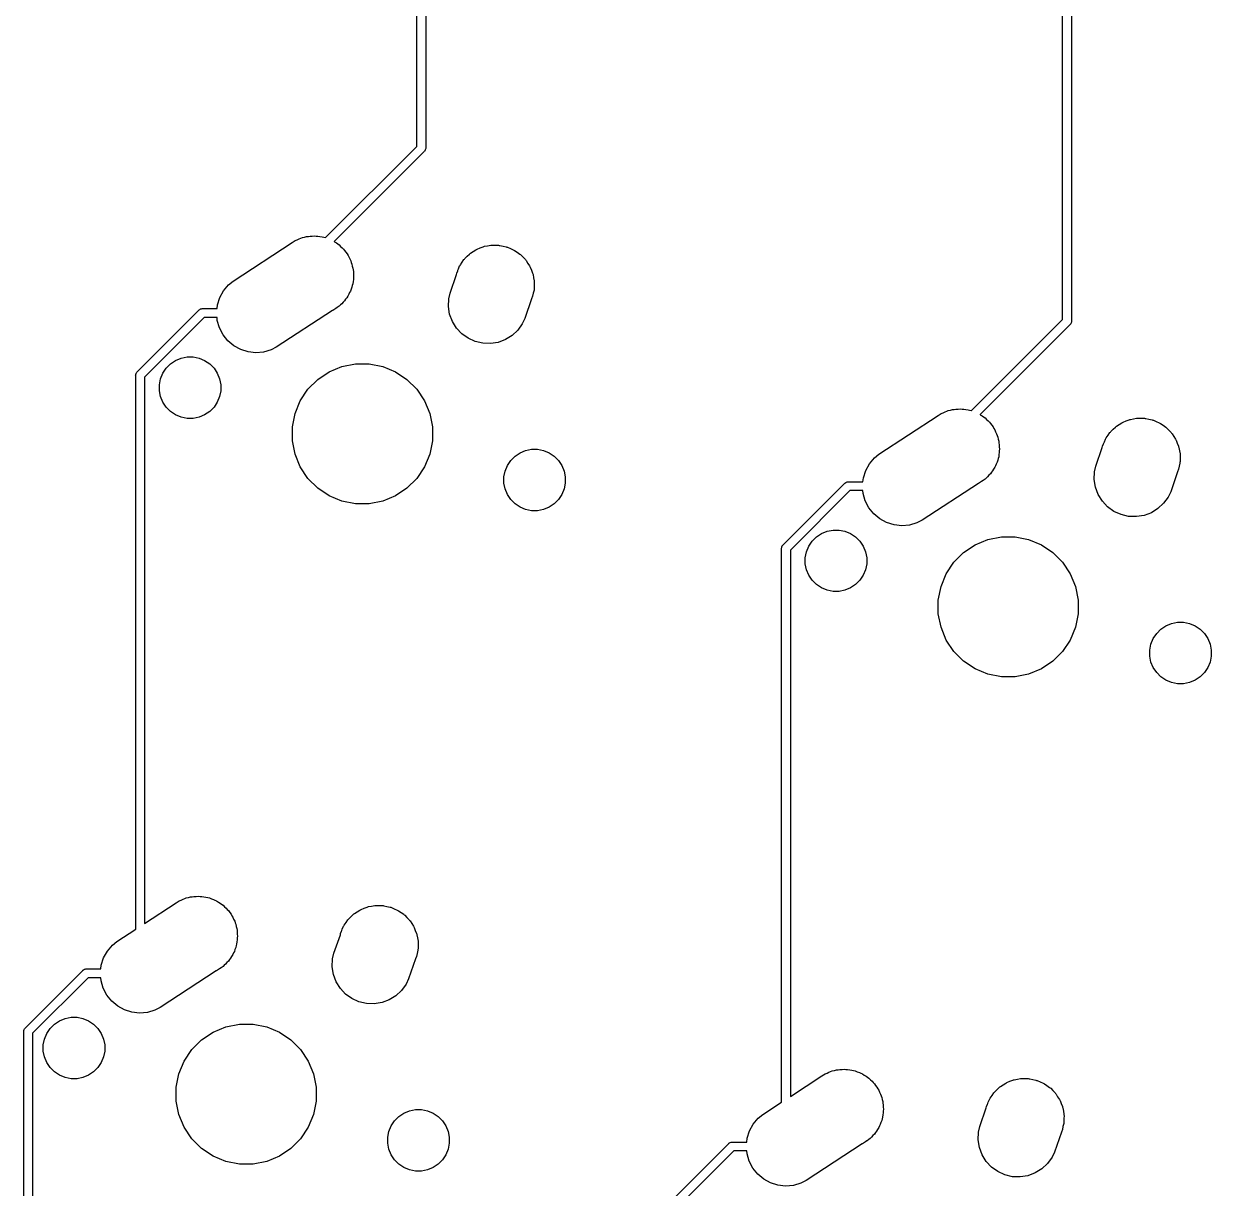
# Model space of a CAD drawing. Extents: x -26.1 to -7.5, y -7.6 to -2.2.
# Drawn here: x -16.713 to -15.381, y -4.803 to -3.497 of the extents above; entities that cross this region are included whole.
import ezdxf

# ---------------------------------------------------------------- set-up
doc = ezdxf.new("R2010")
doc.units = 0
doc.header["$MEASUREMENT"] = 0
doc.layers.add('BLACK', color=7, linetype='CONTINUOUS')

msp = doc.modelspace()

# ---------------------------------------------------------------- linework, layer by layer
at = {"layer": 'BLACK', "linetype": 'CONTINUOUS'}
for p, q in [((-16.2725, -3.63476), (-16.2725, -2.92086)), ((-16.2625, -2.92087), (-16.2625, -3.63658)), ((-15.5481, -3.82887), (-15.5481, -3.11497)), ((-15.5381, -3.11499), (-15.5381, -3.8307)), ((-16.3748, -3.73709), (-16.2725, -3.63476)), ((-16.2641, -3.64054), (-16.3651, -3.74153)), ((-16.264, -3.64038), (-16.2641, -3.64054)), ((-16.2633, -3.63962), (-16.264, -3.64038)), ((-16.2629, -3.63875), (-16.2633, -3.63962)), ((-16.2626, -3.63781), (-16.2629, -3.63875)), ((-16.2625, -3.63707), (-16.2626, -3.63781)), ((-16.2625, -3.63658), (-16.2625, -3.63683)), ((-16.2625, -3.63683), (-16.2625, -3.63707)), ((-16.4122, -3.74269), (-16.4088, -3.74041)), ((-16.4088, -3.74041), (-16.4065, -3.73947)), ((-16.4065, -3.73947), (-16.4044, -3.73835)), ((-16.4044, -3.73835), (-16.4025, -3.73781)), ((-16.4025, -3.73781), (-16.4007, -3.73707)), ((-16.4007, -3.73707), (-16.3983, -3.73659)), ((-16.3983, -3.73659), (-16.396, -3.73591)), ((-16.396, -3.73591), (-16.3941, -3.73574)), ((-16.3941, -3.73574), (-16.3922, -3.73536)), ((-16.3922, -3.73536), (-16.3897, -3.73536)), ((-16.3897, -3.73536), (-16.3873, -3.73515)), ((-16.3873, -3.73515), (-16.3854, -3.73536)), ((-16.3854, -3.73536), (-16.3835, -3.73536)), ((-16.3835, -3.73536), (-16.3811, -3.73584)), ((-16.3811, -3.73584), (-16.3786, -3.73611)), ((-16.3786, -3.73611), (-16.3768, -3.73669)), ((-16.3768, -3.73669), (-16.3749, -3.73707)), ((-16.3749, -3.73707), (-16.3748, -3.73709)), ((-16.3651, -3.74153), (-16.3648, -3.74176)), ((-16.3648, -3.74176), (-16.3627, -3.74293)), ((-16.4785, -3.78591), (-16.4122, -3.74269)), ((-16.3627, -3.74293), (-16.3612, -3.74418)), ((-16.3612, -3.74418), (-16.3596, -3.74525)), ((-16.3596, -3.74525), (-16.3579, -3.74698)), ((-16.3579, -3.74698), (-16.356, -3.74854)), ((-16.356, -3.74854), (-16.3548, -3.75005)), ((-16.3548, -3.75005), (-16.3534, -3.75142)), ((-16.3534, -3.75142), (-16.3521, -3.75345)), ((-16.3521, -3.75345), (-16.3505, -3.75535)), ((-16.3505, -3.75535), (-16.3496, -3.75707)), ((-16.2159, -3.75806), (-16.2134, -3.75554)), ((-16.2134, -3.75554), (-16.2127, -3.75509)), ((-16.2127, -3.75509), (-16.2121, -3.75454)), ((-16.2121, -3.75454), (-16.2091, -3.75267)), ((-16.2091, -3.75267), (-16.2061, -3.75069)), ((-16.2061, -3.75069), (-16.2054, -3.75038)), ((-16.2054, -3.75038), (-16.2047, -3.74996)), ((-16.2047, -3.74996), (-16.2014, -3.74872)), ((-16.2014, -3.74872), (-16.1981, -3.74735)), ((-16.1981, -3.74735), (-16.1973, -3.74719)), ((-16.1973, -3.74719), (-16.1965, -3.74691)), ((-16.1965, -3.74691), (-16.193, -3.74634)), ((-16.193, -3.74634), (-16.1895, -3.74565)), ((-16.1895, -3.74565), (-16.1887, -3.74565)), ((-16.1887, -3.74565), (-16.1879, -3.74552)), ((-16.1879, -3.74552), (-16.1843, -3.74565)), ((-16.1843, -3.74565), (-16.1808, -3.74565)), ((-16.1808, -3.74565), (-16.18, -3.74581)), ((-16.18, -3.74581), (-16.1792, -3.74584)), ((-16.1792, -3.74584), (-16.1757, -3.74666)), ((-16.1757, -3.74666), (-16.1722, -3.74735)), ((-16.1722, -3.74735), (-16.1715, -3.74766)), ((-16.1715, -3.74766), (-16.1707, -3.74785)), ((-16.1707, -3.74785), (-16.1675, -3.74933)), ((-16.1675, -3.74933), (-16.1642, -3.75069)), ((-16.1642, -3.75069), (-16.1635, -3.75114)), ((-16.1635, -3.75114), (-16.1628, -3.75147)), ((-16.1628, -3.75147), (-16.1599, -3.75356)), ((-16.1599, -3.75356), (-16.1569, -3.75554)), ((-16.1569, -3.75554), (-16.1563, -3.75611)), ((-16.3496, -3.75707), (-16.3486, -3.75868)), ((-16.3486, -3.75868), (-16.3476, -3.76093)), ((-16.3476, -3.76093), (-16.3465, -3.76309)), ((-16.3465, -3.76309), (-16.346, -3.76495)), ((-16.346, -3.76495), (-16.3452, -3.76674)), ((-16.3452, -3.76674), (-16.3448, -3.76913)), ((-16.3448, -3.76913), (-16.3441, -3.77147)), ((-16.2258, -3.77225), (-16.2244, -3.76896)), ((-16.2244, -3.76896), (-16.2239, -3.76829)), ((-16.2239, -3.76829), (-16.2236, -3.76756)), ((-16.2236, -3.76756), (-16.2215, -3.76467)), ((-16.2215, -3.76467), (-16.2196, -3.76171)), ((-16.2196, -3.76171), (-16.219, -3.76114)), ((-16.219, -3.76114), (-16.2185, -3.76048)), ((-16.2185, -3.76048), (-16.2159, -3.75806)), ((-16.1563, -3.75611), (-16.1557, -3.75658)), ((-16.1557, -3.75658), (-16.1533, -3.75919)), ((-16.1533, -3.75919), (-16.1507, -3.76171)), ((-16.1507, -3.76171), (-16.1503, -3.76238)), ((-16.1503, -3.76238), (-16.1497, -3.76297)), ((-16.1497, -3.76297), (-16.1479, -3.766)), ((-16.1479, -3.766), (-16.1459, -3.76896)), ((-16.1459, -3.76896), (-16.1456, -3.76971)), ((-16.3441, -3.77147), (-16.3439, -3.7734)), ((-16.3439, -3.7734), (-16.3435, -3.77529)), ((-16.3435, -3.77529), (-16.3435, -3.77773)), ((-16.3435, -3.77773), (-16.3433, -3.78016)), ((-16.3433, -3.78016), (-16.3435, -3.78208)), ((-16.3435, -3.78208), (-16.3435, -3.78402)), ((-16.2352, -3.79927), (-16.228, -3.77838)), ((-16.228, -3.77838), (-16.2277, -3.77702)), ((-16.2277, -3.77702), (-16.2266, -3.77426)), ((-16.2266, -3.77426), (-16.2263, -3.7735)), ((-16.2263, -3.7735), (-16.2258, -3.77225)), ((-16.1456, -3.76971), (-16.1452, -3.77039)), ((-16.1452, -3.77039), (-16.1439, -3.77373)), ((-16.1439, -3.77373), (-16.1426, -3.77702)), ((-16.1426, -3.77702), (-16.1424, -3.77781)), ((-16.1424, -3.77781), (-16.1421, -3.77857)), ((-16.1421, -3.77857), (-16.1416, -3.78208)), ((-16.1416, -3.78208), (-16.1409, -3.78558)), ((-16.4892, -3.79668), (-16.4836, -3.79)), ((-16.4836, -3.79), (-16.4785, -3.78591)), ((-16.3462, -3.79483), (-16.3469, -3.79715)), ((-16.3452, -3.79257), (-16.3462, -3.79483)), ((-16.3448, -3.79068), (-16.3452, -3.79257)), ((-16.3443, -3.78883), (-16.3448, -3.79068)), ((-16.344, -3.78641), (-16.3443, -3.78883)), ((-16.3435, -3.78402), (-16.344, -3.78641)), ((-16.141, -3.7959), (-16.1419, -3.79937)), ((-16.1409, -3.7943), (-16.141, -3.79509)), ((-16.141, -3.79509), (-16.141, -3.7959)), ((-16.1409, -3.78558), (-16.1409, -3.78639)), ((-16.1409, -3.78639), (-16.1407, -3.78718)), ((-16.1407, -3.78718), (-16.1409, -3.79074)), ((-16.1409, -3.79074), (-16.1409, -3.7943)), ((-16.4961, -3.81265), (-16.4934, -3.80433)), ((-16.4934, -3.80433), (-16.4892, -3.79668)), ((-16.3534, -3.80789), (-16.3551, -3.80961)), ((-16.3523, -3.80628), (-16.3534, -3.80789)), ((-16.3511, -3.8048), (-16.3523, -3.80628)), ((-16.3499, -3.80266), (-16.3511, -3.8048)), ((-16.3486, -3.80064), (-16.3499, -3.80266)), ((-16.3478, -3.79885), (-16.3486, -3.80064)), ((-16.3469, -3.79715), (-16.3478, -3.79885)), ((-16.237, -3.81435), (-16.2367, -3.80563)), ((-16.2367, -3.80563), (-16.2352, -3.79927)), ((-16.1437, -3.80562), (-16.1514, -3.82803)), ((-16.1426, -3.80286), (-16.1437, -3.80562)), ((-16.1419, -3.79937), (-16.1426, -3.80286)), ((-16.5861, -3.88779), (-16.5168, -3.81847)), ((-16.5168, -3.81847), (-16.5166, -3.81828)), ((-16.5166, -3.81828), (-16.5159, -3.81765)), ((-16.5159, -3.81765), (-16.515, -3.81719)), ((-16.515, -3.81719), (-16.5141, -3.8169)), ((-16.5141, -3.8169), (-16.5131, -3.8168)), ((-16.5131, -3.8168), (-16.5128, -3.81683)), ((-16.5128, -3.81683), (-16.4965, -3.81683)), ((-16.4965, -3.81683), (-16.4961, -3.81265)), ((-16.3671, -3.819), (-16.4301, -3.86012)), ((-16.3668, -3.81891), (-16.3671, -3.819)), ((-16.3634, -3.81663), (-16.3668, -3.81891)), ((-16.3618, -3.81557), (-16.3634, -3.81663)), ((-16.3616, -3.81541), (-16.3618, -3.81557)), ((-16.3596, -3.81406), (-16.3616, -3.81541)), ((-16.3582, -3.81269), (-16.3596, -3.81406)), ((-16.3567, -3.81148), (-16.3582, -3.81269)), ((-16.3551, -3.80961), (-16.3567, -3.81148)), ((-16.2356, -3.82296), (-16.237, -3.81435)), ((-16.511, -3.82683), (-16.5777, -3.89357)), ((-16.4965, -3.82683), (-16.511, -3.82683)), ((-16.4963, -3.83002), (-16.4965, -3.82683)), ((-16.4938, -3.83839), (-16.4963, -3.83002)), ((-16.2326, -3.83114), (-16.2356, -3.82296)), ((-16.228, -3.83856), (-16.2326, -3.83114)), ((-16.1541, -3.83397), (-16.1592, -3.84105)), ((-16.1514, -3.82803), (-16.1541, -3.83397)), ((-15.6504, -3.9312), (-15.5481, -3.82887)), ((-15.5397, -3.83465), (-15.6407, -3.93565)), ((-15.5395, -3.8345), (-15.5397, -3.83465)), ((-15.5389, -3.83373), (-15.5395, -3.8345)), ((-15.5384, -3.83287), (-15.5389, -3.83373)), ((-15.5381, -3.83192), (-15.5384, -3.83287)), ((-15.5381, -3.8307), (-15.538, -3.83094)), ((-15.538, -3.83094), (-15.5381, -3.83119)), ((-15.5381, -3.83119), (-15.5381, -3.83192)), ((-16.4898, -3.84613), (-16.4938, -3.83839)), ((-16.4843, -3.85294), (-16.4898, -3.84613)), ((-16.222, -3.84495), (-16.228, -3.83856)), ((-16.215, -3.85006), (-16.222, -3.84495)), ((-16.1656, -3.84699), (-16.173, -3.85157)), ((-16.1592, -3.84105), (-16.1656, -3.84699)), ((-16.4777, -3.85855), (-16.4843, -3.85294)), ((-16.47, -3.86275), (-16.4777, -3.85855)), ((-16.4301, -3.86012), (-16.4359, -3.86314)), ((-16.207, -3.85368), (-16.215, -3.85006)), ((-16.1985, -3.85569), (-16.207, -3.85368)), ((-16.1898, -3.85601), (-16.1985, -3.85569)), ((-16.1812, -3.85462), (-16.1898, -3.85601)), ((-16.173, -3.85157), (-16.1812, -3.85462)), ((-16.5486, -3.87872), (-16.543, -3.87495)), ((-16.543, -3.87495), (-16.5367, -3.87236)), ((-16.5367, -3.87236), (-16.5301, -3.87103)), ((-16.5301, -3.87103), (-16.5233, -3.87103)), ((-16.5233, -3.87103), (-16.5166, -3.87236)), ((-16.5166, -3.87236), (-16.5104, -3.87495)), ((-16.5104, -3.87495), (-16.5047, -3.87872)), ((-16.4617, -3.86538), (-16.47, -3.86275)), ((-16.453, -3.86633), (-16.4617, -3.86538)), ((-16.4443, -3.86557), (-16.453, -3.86633)), ((-16.4359, -3.86314), (-16.4443, -3.86557)), ((-16.5872, -3.88916), (-16.5869, -3.88871)), ((-16.5869, -3.88871), (-16.5863, -3.88795)), ((-16.5863, -3.88795), (-16.5861, -3.88779)), ((-16.5572, -3.88916), (-16.5534, -3.88352)), ((-16.5534, -3.88352), (-16.5486, -3.87872)), ((-16.5047, -3.87872), (-16.4999, -3.88352)), ((-16.4999, -3.88352), (-16.4962, -3.88916)), ((-16.3835, -3.89627), (-16.3707, -3.88768)), ((-16.3707, -3.88768), (-16.3564, -3.88176)), ((-16.3564, -3.88176), (-16.3412, -3.87874)), ((-16.3412, -3.87874), (-16.3258, -3.87874)), ((-16.3258, -3.87874), (-16.3106, -3.88176)), ((-16.3106, -3.88176), (-16.2963, -3.88768)), ((-16.2963, -3.88768), (-16.2835, -3.89627)), ((-16.5878, -3.8915), (-16.5877, -3.89052)), ((-16.5877, -3.89175), (-16.5878, -3.8915)), ((-16.5877, -3.89052), (-16.5874, -3.88958)), ((-16.5877, -4.51289), (-16.5877, -3.89175)), ((-16.5874, -3.88958), (-16.5872, -3.88916)), ((-16.5777, -3.89357), (-16.5777, -4.50637)), ((-16.5611, -3.90209), (-16.5598, -3.89543)), ((-16.5611, -3.90887), (-16.5611, -3.90209)), ((-16.5598, -3.89543), (-16.5572, -3.88916)), ((-16.4962, -3.88916), (-16.4936, -3.89543)), ((-16.4936, -3.89543), (-16.4922, -3.90209)), ((-16.4922, -3.90209), (-16.4922, -3.90887)), ((-16.3945, -3.9072), (-16.3835, -3.89627)), ((-16.2835, -3.89627), (-16.2725, -3.9072)), ((-16.5598, -3.91553), (-16.5611, -3.90887)), ((-16.5572, -3.9218), (-16.5598, -3.91553)), ((-16.4936, -3.91553), (-16.4962, -3.9218)), ((-16.4922, -3.90887), (-16.4936, -3.91553)), ((-16.4031, -3.92006), (-16.3945, -3.9072)), ((-16.2725, -3.9072), (-16.2639, -3.92006)), ((-16.5534, -3.92744), (-16.5572, -3.9218)), ((-16.5486, -3.93224), (-16.5534, -3.92744)), ((-16.4999, -3.92744), (-16.5047, -3.93224)), ((-16.4962, -3.9218), (-16.4999, -3.92744)), ((-16.409, -3.93435), (-16.4031, -3.92006)), ((-16.2639, -3.92006), (-16.258, -3.93435)), ((-16.543, -3.93601), (-16.5486, -3.93224)), ((-16.5367, -3.93861), (-16.543, -3.93601)), ((-16.5301, -3.93993), (-16.5367, -3.93861)), ((-16.5233, -3.93993), (-16.5301, -3.93993)), ((-16.5166, -3.93861), (-16.5233, -3.93993)), ((-16.5104, -3.93601), (-16.5166, -3.93861)), ((-16.5047, -3.93224), (-16.5104, -3.93601)), ((-16.412, -3.94951), (-16.409, -3.93435)), ((-16.258, -3.93435), (-16.255, -3.94951)), ((-15.7541, -3.98003), (-15.6878, -3.9368)), ((-15.6878, -3.9368), (-15.6844, -3.93452)), ((-15.6844, -3.93452), (-15.6821, -3.93359)), ((-15.6821, -3.93359), (-15.6799, -3.93246)), ((-15.6799, -3.93246), (-15.6781, -3.93192)), ((-15.6781, -3.93192), (-15.6763, -3.93118)), ((-15.6763, -3.93118), (-15.6739, -3.9307)), ((-15.6739, -3.9307), (-15.6716, -3.93002)), ((-15.6716, -3.93002), (-15.6696, -3.92986)), ((-15.6696, -3.92986), (-15.6677, -3.92948)), ((-15.6677, -3.92948), (-15.6653, -3.92948)), ((-15.6653, -3.92948), (-15.6629, -3.92927)), ((-15.6629, -3.92927), (-15.6609, -3.92948)), ((-15.6609, -3.92948), (-15.659, -3.92948)), ((-15.659, -3.92948), (-15.6566, -3.92995)), ((-15.6566, -3.92995), (-15.6542, -3.93022)), ((-15.6542, -3.93022), (-15.6524, -3.9308)), ((-15.6524, -3.9308), (-15.6505, -3.93118)), ((-15.6505, -3.93118), (-15.6504, -3.9312)), ((-15.6407, -3.93565), (-15.6404, -3.93587)), ((-15.6404, -3.93587), (-15.6382, -3.93705)), ((-15.6382, -3.93705), (-15.6367, -3.93829)), ((-15.6367, -3.93829), (-15.6351, -3.93937)), ((-15.6351, -3.93937), (-15.6334, -3.94109)), ((-15.6334, -3.94109), (-15.6315, -3.94266)), ((-15.4769, -3.94283), (-15.4736, -3.94147)), ((-15.4736, -3.94147), (-15.4728, -3.94131)), ((-15.4728, -3.94131), (-15.4721, -3.94103)), ((-15.4721, -3.94103), (-15.4686, -3.94046)), ((-15.4686, -3.94046), (-15.4651, -3.93976)), ((-15.4651, -3.93976), (-15.4643, -3.93976)), ((-15.4643, -3.93976), (-15.4635, -3.93964)), ((-15.4635, -3.93964), (-15.4599, -3.93976)), ((-15.4599, -3.93976), (-15.4563, -3.93976)), ((-15.4563, -3.93976), (-15.4555, -3.93992)), ((-15.4555, -3.93992), (-15.4547, -3.93995)), ((-15.4547, -3.93995), (-15.4513, -3.94077)), ((-15.4513, -3.94077), (-15.4478, -3.94147)), ((-15.4478, -3.94147), (-15.447, -3.94177)), ((-15.447, -3.94177), (-15.4463, -3.94196)), ((-15.4463, -3.94196), (-15.443, -3.94344)), ((-16.412, -3.96498), (-16.412, -3.94951)), ((-16.255, -3.94951), (-16.255, -3.96498)), ((-15.6315, -3.94266), (-15.6303, -3.94417)), ((-15.6303, -3.94417), (-15.629, -3.94554)), ((-15.629, -3.94554), (-15.6276, -3.94756)), ((-15.6276, -3.94756), (-15.6261, -3.94947)), ((-15.6261, -3.94947), (-15.6252, -3.95118)), ((-15.6252, -3.95118), (-15.6241, -3.95279)), ((-15.6241, -3.95279), (-15.6232, -3.95504)), ((-15.6232, -3.95504), (-15.6221, -3.95721)), ((-15.4951, -3.95582), (-15.4945, -3.95525)), ((-15.4945, -3.95525), (-15.4941, -3.9546)), ((-15.4941, -3.9546), (-15.4915, -3.95217)), ((-15.4915, -3.95217), (-15.4889, -3.94965)), ((-15.4889, -3.94965), (-15.4883, -3.9492)), ((-15.4883, -3.9492), (-15.4877, -3.94865)), ((-15.4877, -3.94865), (-15.4846, -3.94678)), ((-15.4846, -3.94678), (-15.4817, -3.9448)), ((-15.4817, -3.9448), (-15.4809, -3.9445)), ((-15.4809, -3.9445), (-15.4803, -3.94407)), ((-15.4803, -3.94407), (-15.4769, -3.94283)), ((-15.443, -3.94344), (-15.4397, -3.9448)), ((-15.4397, -3.9448), (-15.4391, -3.94525)), ((-15.4391, -3.94525), (-15.4383, -3.94559)), ((-15.4383, -3.94559), (-15.4354, -3.94767)), ((-15.4354, -3.94767), (-15.4325, -3.94965)), ((-15.4325, -3.94965), (-15.4319, -3.95022)), ((-15.4319, -3.95022), (-15.4312, -3.95069)), ((-15.4312, -3.95069), (-15.4288, -3.9533)), ((-15.4288, -3.9533), (-15.4263, -3.95582)), ((-16.409, -3.98014), (-16.412, -3.96498)), ((-16.255, -3.96498), (-16.258, -3.98014)), ((-15.6221, -3.95721), (-15.6215, -3.95906)), ((-15.6215, -3.95906), (-15.6208, -3.96085)), ((-15.6208, -3.96085), (-15.6203, -3.96324)), ((-15.6203, -3.96324), (-15.6196, -3.96558)), ((-15.6196, -3.96558), (-15.6195, -3.96751)), ((-15.6195, -3.96751), (-15.6191, -3.96941)), ((-15.5033, -3.97114), (-15.5021, -3.96838)), ((-15.5021, -3.96838), (-15.5019, -3.96762)), ((-15.5019, -3.96762), (-15.5013, -3.96637)), ((-15.5013, -3.96637), (-15.5, -3.96308)), ((-15.5, -3.96308), (-15.4995, -3.9624)), ((-15.4995, -3.9624), (-15.4992, -3.96167)), ((-15.4992, -3.96167), (-15.4971, -3.95878)), ((-15.4971, -3.95878), (-15.4951, -3.95582)), ((-15.4263, -3.95582), (-15.4259, -3.95649)), ((-15.4259, -3.95649), (-15.4253, -3.95708)), ((-15.4253, -3.95708), (-15.4234, -3.96011)), ((-15.4234, -3.96011), (-15.4215, -3.96308)), ((-15.4215, -3.96308), (-15.4211, -3.96382)), ((-15.4211, -3.96382), (-15.4207, -3.96451)), ((-15.4207, -3.96451), (-15.4195, -3.96784)), ((-15.4195, -3.96784), (-15.4181, -3.97114)), ((-16.4031, -3.99443), (-16.409, -3.98014)), ((-16.258, -3.98014), (-16.2639, -3.99443)), ((-16.1671, -3.98705), (-16.1623, -3.98225)), ((-16.1623, -3.98225), (-16.1566, -3.97848)), ((-16.1566, -3.97848), (-16.1504, -3.97588)), ((-16.1504, -3.97588), (-16.1437, -3.97456)), ((-16.1437, -3.97456), (-16.1369, -3.97456)), ((-16.1369, -3.97456), (-16.1303, -3.97588)), ((-16.1303, -3.97588), (-16.124, -3.97848)), ((-16.124, -3.97848), (-16.1184, -3.98225)), ((-16.1184, -3.98225), (-16.1136, -3.98705)), ((-15.7592, -3.98412), (-15.7541, -3.98003)), ((-15.6196, -3.98052), (-15.6198, -3.98295)), ((-15.6191, -3.97813), (-15.6196, -3.98052)), ((-15.6191, -3.96941), (-15.6191, -3.97185)), ((-15.6191, -3.97185), (-15.6189, -3.97428)), ((-15.6189, -3.97428), (-15.6191, -3.9762)), ((-15.6191, -3.9762), (-15.6191, -3.97813)), ((-15.5107, -3.99338), (-15.5036, -3.97249)), ((-15.5036, -3.97249), (-15.5033, -3.97114)), ((-15.4181, -3.97114), (-15.418, -3.97193)), ((-15.418, -3.97193), (-15.4177, -3.97268)), ((-15.4177, -3.97268), (-15.4171, -3.9762)), ((-15.4171, -3.9762), (-15.4164, -3.97969)), ((-15.4164, -3.97969), (-15.4164, -3.9805)), ((-15.4164, -3.9805), (-15.4163, -3.9813)), ((-15.4163, -3.9813), (-15.4164, -3.98485)), ((-16.3945, -4.00728), (-16.4031, -3.99443)), ((-16.2639, -3.99443), (-16.2725, -4.00728)), ((-16.1734, -3.99896), (-16.1708, -3.99269)), ((-16.1708, -3.99269), (-16.1671, -3.98705)), ((-16.1136, -3.98705), (-16.1098, -3.99269)), ((-16.1098, -3.99269), (-16.1072, -3.99896)), ((-15.769, -3.99845), (-15.7648, -3.9908)), ((-15.7648, -3.9908), (-15.7592, -3.98412)), ((-15.6241, -3.99475), (-15.6255, -3.99678)), ((-15.6234, -3.99296), (-15.6241, -3.99475)), ((-15.6225, -3.99127), (-15.6234, -3.99296)), ((-15.6217, -3.98894), (-15.6225, -3.99127)), ((-15.6208, -3.98669), (-15.6217, -3.98894)), ((-15.6204, -3.98479), (-15.6208, -3.98669)), ((-15.6198, -3.98295), (-15.6204, -3.98479)), ((-15.5122, -3.99974), (-15.5107, -3.99338)), ((-15.4174, -3.99348), (-15.4181, -3.99697)), ((-15.4166, -3.99001), (-15.4174, -3.99348)), ((-15.4164, -3.98842), (-15.4166, -3.98921)), ((-15.4166, -3.98921), (-15.4166, -3.99001)), ((-15.4164, -3.98485), (-15.4164, -3.98842)), ((-16.3835, -4.01822), (-16.3945, -4.00728)), ((-16.2725, -4.00728), (-16.2835, -4.01822)), ((-16.1748, -4.00562), (-16.1734, -3.99896)), ((-16.1748, -4.0124), (-16.1748, -4.00562)), ((-16.1072, -3.99896), (-16.1059, -4.00562)), ((-16.1059, -4.00562), (-16.1059, -4.0124)), ((-15.7721, -4.01094), (-15.7716, -4.00677)), ((-15.7716, -4.00677), (-15.769, -3.99845)), ((-15.6351, -4.00817), (-15.6372, -4.00953)), ((-15.6338, -4.00681), (-15.6351, -4.00817)), ((-15.6323, -4.0056), (-15.6338, -4.00681)), ((-15.6307, -4.00373), (-15.6323, -4.0056)), ((-15.629, -4.002), (-15.6307, -4.00373)), ((-15.6279, -4.0004), (-15.629, -4.002)), ((-15.6266, -3.99891), (-15.6279, -4.0004)), ((-15.6255, -3.99678), (-15.6266, -3.99891)), ((-15.5126, -4.00846), (-15.5122, -3.99974)), ((-15.5112, -4.01708), (-15.5126, -4.00846)), ((-15.4193, -3.99973), (-15.4269, -4.02214)), ((-15.4181, -3.99697), (-15.4193, -3.99973)), ((-16.3707, -4.02681), (-16.3835, -4.01822)), ((-16.2835, -4.01822), (-16.2963, -4.02681)), ((-16.1734, -4.01906), (-16.1748, -4.0124)), ((-16.1708, -4.02533), (-16.1734, -4.01906)), ((-16.1072, -4.01906), (-16.1098, -4.02533)), ((-16.1059, -4.0124), (-16.1072, -4.01906)), ((-15.8617, -4.08191), (-15.7923, -4.01258)), ((-15.7866, -4.02094), (-15.8533, -4.08769)), ((-15.7923, -4.01258), (-15.7922, -4.01239)), ((-15.7922, -4.01239), (-15.7914, -4.01177)), ((-15.7914, -4.01177), (-15.7906, -4.0113)), ((-15.7906, -4.0113), (-15.7896, -4.01102)), ((-15.7896, -4.01102), (-15.7886, -4.01092)), ((-15.7886, -4.01092), (-15.7884, -4.01094)), ((-15.7884, -4.01094), (-15.7721, -4.01094)), ((-15.7721, -4.02094), (-15.7866, -4.02094)), ((-15.7718, -4.02413), (-15.7721, -4.02094)), ((-15.6426, -4.01312), (-15.7057, -4.05423)), ((-15.6424, -4.01302), (-15.6426, -4.01312)), ((-15.639, -4.01074), (-15.6424, -4.01302)), ((-15.6374, -4.00969), (-15.639, -4.01074)), ((-15.6372, -4.00953), (-15.6374, -4.00969)), ((-15.5081, -4.02525), (-15.5112, -4.01708)), ((-15.4269, -4.02214), (-15.4297, -4.02809)), ((-16.3564, -4.03273), (-16.3707, -4.02681)), ((-16.3412, -4.03574), (-16.3564, -4.03273)), ((-16.3106, -4.03273), (-16.3258, -4.03574)), ((-16.2963, -4.02681), (-16.3106, -4.03273)), ((-16.1671, -4.03097), (-16.1708, -4.02533)), ((-16.1623, -4.03577), (-16.1671, -4.03097)), ((-16.1136, -4.03097), (-16.1184, -4.03577)), ((-16.1098, -4.02533), (-16.1136, -4.03097)), ((-15.7694, -4.03251), (-15.7718, -4.02413)), ((-15.7653, -4.04025), (-15.7694, -4.03251)), ((-15.5035, -4.03268), (-15.5081, -4.02525)), ((-15.4976, -4.03906), (-15.5035, -4.03268)), ((-15.4348, -4.03516), (-15.4412, -4.0411)), ((-15.4297, -4.02809), (-15.4348, -4.03516)), ((-16.3258, -4.03574), (-16.3412, -4.03574)), ((-16.1566, -4.03954), (-16.1623, -4.03577)), ((-16.1504, -4.04213), (-16.1566, -4.03954)), ((-16.1437, -4.04346), (-16.1504, -4.04213)), ((-16.1369, -4.04346), (-16.1437, -4.04346)), ((-16.1303, -4.04213), (-16.1369, -4.04346)), ((-16.124, -4.03954), (-16.1303, -4.04213)), ((-16.1184, -4.03577), (-16.124, -4.03954)), ((-15.7599, -4.04705), (-15.7653, -4.04025)), ((-15.7532, -4.05266), (-15.7599, -4.04705)), ((-15.4905, -4.04417), (-15.4976, -4.03906)), ((-15.4826, -4.0478), (-15.4905, -4.04417)), ((-15.4741, -4.04981), (-15.4826, -4.0478)), ((-15.4568, -4.04873), (-15.4654, -4.05012)), ((-15.4486, -4.04569), (-15.4568, -4.04873)), ((-15.4412, -4.0411), (-15.4486, -4.04569)), ((-15.7456, -4.05686), (-15.7532, -4.05266)), ((-15.7372, -4.05949), (-15.7456, -4.05686)), ((-15.7286, -4.06045), (-15.7372, -4.05949)), ((-15.7199, -4.05969), (-15.7286, -4.06045)), ((-15.7115, -4.05725), (-15.7199, -4.05969)), ((-15.7057, -4.05423), (-15.7115, -4.05725)), ((-15.4654, -4.05012), (-15.4741, -4.04981)), ((-15.829, -4.07763), (-15.8242, -4.07284)), ((-15.8242, -4.07284), (-15.8186, -4.06907)), ((-15.8186, -4.06907), (-15.8123, -4.06647)), ((-15.8123, -4.06647), (-15.8056, -4.06515)), ((-15.8056, -4.06515), (-15.7989, -4.06515)), ((-15.7989, -4.06515), (-15.7922, -4.06647)), ((-15.7922, -4.06647), (-15.7859, -4.06907)), ((-15.7859, -4.06907), (-15.7803, -4.07284)), ((-15.7803, -4.07284), (-15.7755, -4.07763)), ((-15.632, -4.07588), (-15.6168, -4.07286)), ((-15.6168, -4.07286), (-15.6013, -4.07286)), ((-15.6013, -4.07286), (-15.5862, -4.07588)), ((-15.8633, -4.08561), (-15.8632, -4.08463)), ((-15.8633, -4.08586), (-15.8633, -4.08561)), ((-15.8633, -4.707), (-15.8633, -4.08586)), ((-15.8632, -4.08463), (-15.8629, -4.08369)), ((-15.8629, -4.08369), (-15.8627, -4.08328)), ((-15.8627, -4.08328), (-15.8625, -4.08282)), ((-15.8625, -4.08282), (-15.8619, -4.08206)), ((-15.8619, -4.08206), (-15.8617, -4.08191)), ((-15.8533, -4.08769), (-15.8533, -4.70048)), ((-15.8354, -4.08955), (-15.8328, -4.08328)), ((-15.8328, -4.08328), (-15.829, -4.07763)), ((-15.7755, -4.07763), (-15.7717, -4.08328)), ((-15.7717, -4.08328), (-15.7691, -4.08955)), ((-15.6591, -4.09038), (-15.6462, -4.08179)), ((-15.6462, -4.08179), (-15.632, -4.07588)), ((-15.5862, -4.07588), (-15.5719, -4.08179)), ((-15.5719, -4.08179), (-15.559, -4.09038)), ((-15.8367, -4.0962), (-15.8354, -4.08955)), ((-15.8367, -4.10299), (-15.8367, -4.0962)), ((-15.7691, -4.08955), (-15.7678, -4.0962)), ((-15.7678, -4.0962), (-15.7678, -4.10299)), ((-15.6786, -4.11417), (-15.67, -4.10132)), ((-15.67, -4.10132), (-15.6591, -4.09038)), ((-15.559, -4.09038), (-15.5481, -4.10132)), ((-15.5481, -4.10132), (-15.5395, -4.11417)), ((-15.8354, -4.10964), (-15.8367, -4.10299)), ((-15.8328, -4.11591), (-15.8354, -4.10964)), ((-15.7691, -4.10964), (-15.7717, -4.11591)), ((-15.7678, -4.10299), (-15.7691, -4.10964)), ((-15.6845, -4.12846), (-15.6786, -4.11417)), ((-15.5395, -4.11417), (-15.5336, -4.12846)), ((-15.829, -4.12155), (-15.8328, -4.11591)), ((-15.8242, -4.12635), (-15.829, -4.12155)), ((-15.8186, -4.13012), (-15.8242, -4.12635)), ((-15.7803, -4.12635), (-15.7859, -4.13012)), ((-15.7755, -4.12155), (-15.7803, -4.12635)), ((-15.7717, -4.11591), (-15.7755, -4.12155)), ((-15.6876, -4.14363), (-15.6845, -4.12846)), ((-15.5336, -4.12846), (-15.5306, -4.14363)), ((-15.8123, -4.13272), (-15.8186, -4.13012)), ((-15.8056, -4.13404), (-15.8123, -4.13272)), ((-15.7989, -4.13404), (-15.8056, -4.13404)), ((-15.7922, -4.13272), (-15.7989, -4.13404)), ((-15.7859, -4.13012), (-15.7922, -4.13272)), ((-15.6876, -4.15909), (-15.6876, -4.14363)), ((-15.5306, -4.14363), (-15.5306, -4.15909)), ((-15.6845, -4.17426), (-15.6876, -4.15909)), ((-15.5306, -4.15909), (-15.5336, -4.17426)), ((-15.4259, -4.17), (-15.4193, -4.16867)), ((-15.4193, -4.16867), (-15.4125, -4.16867)), ((-15.4125, -4.16867), (-15.4058, -4.17)), ((-15.6786, -4.18854), (-15.6845, -4.17426)), ((-15.5336, -4.17426), (-15.5395, -4.18854)), ((-15.4464, -4.1868), (-15.4426, -4.18116)), ((-15.4426, -4.18116), (-15.4378, -4.17636)), ((-15.4378, -4.17636), (-15.4322, -4.17259)), ((-15.4322, -4.17259), (-15.4259, -4.17)), ((-15.4058, -4.17), (-15.3996, -4.17259)), ((-15.3996, -4.17259), (-15.3939, -4.17636)), ((-15.3939, -4.17636), (-15.3891, -4.18116)), ((-15.3891, -4.18116), (-15.3853, -4.1868)), ((-15.67, -4.2014), (-15.6786, -4.18854)), ((-15.5395, -4.18854), (-15.5481, -4.2014)), ((-15.4503, -4.19973), (-15.449, -4.19307)), ((-15.449, -4.19307), (-15.4464, -4.1868)), ((-15.3853, -4.1868), (-15.3827, -4.19307)), ((-15.3827, -4.19307), (-15.3814, -4.19973)), ((-15.6591, -4.21233), (-15.67, -4.2014)), ((-15.5481, -4.2014), (-15.559, -4.21233)), ((-15.4503, -4.20652), (-15.4503, -4.19973)), ((-15.449, -4.21317), (-15.4503, -4.20652)), ((-15.3814, -4.20652), (-15.3827, -4.21317)), ((-15.3814, -4.19973), (-15.3814, -4.20652)), ((-15.6462, -4.22092), (-15.6591, -4.21233)), ((-15.632, -4.22684), (-15.6462, -4.22092)), ((-15.5719, -4.22092), (-15.5862, -4.22684)), ((-15.559, -4.21233), (-15.5719, -4.22092)), ((-15.4464, -4.21944), (-15.449, -4.21317)), ((-15.4426, -4.22508), (-15.4464, -4.21944)), ((-15.3853, -4.21944), (-15.3891, -4.22508)), ((-15.3827, -4.21317), (-15.3853, -4.21944)), ((-15.6168, -4.22986), (-15.632, -4.22684)), ((-15.6013, -4.22986), (-15.6168, -4.22986)), ((-15.5862, -4.22684), (-15.6013, -4.22986)), ((-15.4378, -4.22988), (-15.4426, -4.22508)), ((-15.4322, -4.23365), (-15.4378, -4.22988)), ((-15.4259, -4.23625), (-15.4322, -4.23365)), ((-15.3996, -4.23365), (-15.4058, -4.23625)), ((-15.3939, -4.22988), (-15.3996, -4.23365)), ((-15.3891, -4.22508), (-15.3939, -4.22988)), ((-15.4193, -4.23757), (-15.4259, -4.23625)), ((-15.4125, -4.23757), (-15.4193, -4.23757)), ((-15.4058, -4.23625), (-15.4125, -4.23757)), ((-16.5777, -4.50637), (-16.5425, -4.48336)), ((-16.5425, -4.48336), (-16.539, -4.48107)), ((-16.539, -4.48107), (-16.5368, -4.48014)), ((-16.5368, -4.48014), (-16.5346, -4.47902)), ((-16.5346, -4.47902), (-16.5328, -4.47848)), ((-16.5328, -4.47848), (-16.531, -4.47774)), ((-16.531, -4.47774), (-16.5286, -4.47726)), ((-16.5286, -4.47726), (-16.5262, -4.47658)), ((-16.5262, -4.47658), (-16.5243, -4.47641)), ((-16.5243, -4.47641), (-16.5224, -4.47603)), ((-16.5224, -4.47603), (-16.52, -4.47603)), ((-16.52, -4.47603), (-16.5175, -4.47582)), ((-16.5175, -4.47582), (-16.5156, -4.47603)), ((-16.5156, -4.47603), (-16.5137, -4.47603)), ((-16.5137, -4.47603), (-16.5113, -4.47651)), ((-16.5113, -4.47651), (-16.5089, -4.47678)), ((-16.5089, -4.47678), (-16.507, -4.47736)), ((-16.507, -4.47736), (-16.5051, -4.47774)), ((-16.5051, -4.47774), (-16.5029, -4.47867)), ((-16.5029, -4.47867), (-16.5006, -4.4794)), ((-16.5006, -4.4794), (-16.4989, -4.48033)), ((-16.4989, -4.48033), (-16.4971, -4.48107)), ((-16.4971, -4.48107), (-16.495, -4.48243)), ((-16.495, -4.48243), (-16.4929, -4.4836)), ((-16.4929, -4.4836), (-16.4914, -4.48485)), ((-16.4914, -4.48485), (-16.4898, -4.48592)), ((-16.4898, -4.48592), (-16.4881, -4.48765)), ((-16.4881, -4.48765), (-16.4862, -4.48921)), ((-16.3316, -4.48938), (-16.3283, -4.48802)), ((-16.3283, -4.48802), (-16.3275, -4.48786)), ((-16.3275, -4.48786), (-16.3268, -4.48758)), ((-16.3268, -4.48758), (-16.3232, -4.48701)), ((-16.3232, -4.48701), (-16.3197, -4.48632)), ((-16.3197, -4.48632), (-16.3189, -4.48632)), ((-16.3189, -4.48632), (-16.3181, -4.48619)), ((-16.3181, -4.48619), (-16.3146, -4.48632)), ((-16.3146, -4.48632), (-16.311, -4.48632)), ((-16.311, -4.48632), (-16.3102, -4.48648)), ((-16.3102, -4.48648), (-16.3094, -4.48651)), ((-16.3094, -4.48651), (-16.306, -4.48733)), ((-16.306, -4.48733), (-16.3025, -4.48802)), ((-16.3025, -4.48802), (-16.3017, -4.48833)), ((-16.3017, -4.48833), (-16.3009, -4.48852)), ((-16.4862, -4.48921), (-16.485, -4.49072)), ((-16.485, -4.49072), (-16.4836, -4.49209)), ((-16.4836, -4.49209), (-16.4823, -4.49412)), ((-16.4823, -4.49412), (-16.4808, -4.49602)), ((-16.4808, -4.49602), (-16.4799, -4.49774)), ((-16.4799, -4.49774), (-16.4788, -4.49935)), ((-16.4788, -4.49935), (-16.4779, -4.5016)), ((-16.4779, -4.5016), (-16.4767, -4.50376)), ((-16.3498, -4.50238), (-16.3492, -4.50181)), ((-16.3492, -4.50181), (-16.3487, -4.50115)), ((-16.3487, -4.50115), (-16.3461, -4.49873)), ((-16.3461, -4.49873), (-16.3436, -4.49621)), ((-16.3436, -4.49621), (-16.3429, -4.49576)), ((-16.3429, -4.49576), (-16.3424, -4.49521)), ((-16.3424, -4.49521), (-16.3393, -4.49334)), ((-16.3393, -4.49334), (-16.3364, -4.49136)), ((-16.3364, -4.49136), (-16.3356, -4.49105)), ((-16.3356, -4.49105), (-16.3349, -4.49063)), ((-16.3349, -4.49063), (-16.3316, -4.48938)), ((-16.3009, -4.48852), (-16.2977, -4.49)), ((-16.2977, -4.49), (-16.2944, -4.49136)), ((-16.2944, -4.49136), (-16.2937, -4.49181)), ((-16.2937, -4.49181), (-16.293, -4.49214)), ((-16.293, -4.49214), (-16.2901, -4.49423)), ((-16.2901, -4.49423), (-16.2871, -4.49621)), ((-16.2871, -4.49621), (-16.2866, -4.49678)), ((-16.2866, -4.49678), (-16.2859, -4.49725)), ((-16.2859, -4.49725), (-16.2835, -4.49986)), ((-16.2835, -4.49986), (-16.281, -4.50238)), ((-16.6088, -4.52658), (-16.5877, -4.51289)), ((-16.4767, -4.50376), (-16.4762, -4.50562)), ((-16.4762, -4.50562), (-16.4755, -4.50741)), ((-16.4755, -4.50741), (-16.475, -4.5098)), ((-16.475, -4.5098), (-16.4743, -4.51214)), ((-16.4743, -4.51214), (-16.4741, -4.51407)), ((-16.4741, -4.51407), (-16.4738, -4.51596)), ((-16.358, -4.51769), (-16.3568, -4.51493)), ((-16.3568, -4.51493), (-16.3566, -4.51417)), ((-16.3566, -4.51417), (-16.356, -4.51292)), ((-16.356, -4.51292), (-16.3546, -4.50963)), ((-16.3546, -4.50963), (-16.3542, -4.50896)), ((-16.3542, -4.50896), (-16.3539, -4.50823)), ((-16.3539, -4.50823), (-16.3518, -4.50534)), ((-16.3518, -4.50534), (-16.3498, -4.50238)), ((-16.281, -4.50238), (-16.2805, -4.50305)), ((-16.2805, -4.50305), (-16.28, -4.50364)), ((-16.28, -4.50364), (-16.2781, -4.50667)), ((-16.2781, -4.50667), (-16.2761, -4.50963)), ((-16.2761, -4.50963), (-16.2758, -4.51038)), ((-16.2758, -4.51038), (-16.2754, -4.51106)), ((-16.2754, -4.51106), (-16.2742, -4.5144)), ((-16.2742, -4.5144), (-16.2728, -4.51769)), ((-16.6139, -4.53067), (-16.6088, -4.52658)), ((-16.4742, -4.52708), (-16.4745, -4.5295)), ((-16.4738, -4.52469), (-16.4742, -4.52708)), ((-16.4738, -4.51596), (-16.4738, -4.5184)), ((-16.4738, -4.5184), (-16.4735, -4.52083)), ((-16.4735, -4.52083), (-16.4738, -4.52275)), ((-16.4738, -4.52275), (-16.4738, -4.52469)), ((-16.3654, -4.53994), (-16.3582, -4.51905)), ((-16.3582, -4.51905), (-16.358, -4.51769)), ((-16.2728, -4.51769), (-16.2726, -4.51848)), ((-16.2726, -4.51848), (-16.2724, -4.51924)), ((-16.2724, -4.51924), (-16.2718, -4.52275)), ((-16.2718, -4.52275), (-16.2711, -4.52625)), ((-16.2711, -4.52625), (-16.2711, -4.52705)), ((-16.2711, -4.52705), (-16.271, -4.52785)), ((-16.271, -4.52785), (-16.2711, -4.53141)), ((-16.6237, -4.545), (-16.6195, -4.53735)), ((-16.6195, -4.53735), (-16.6139, -4.53067)), ((-16.4788, -4.5413), (-16.4802, -4.54333)), ((-16.4781, -4.53952), (-16.4788, -4.5413)), ((-16.4771, -4.53782), (-16.4781, -4.53952)), ((-16.4764, -4.5355), (-16.4771, -4.53782)), ((-16.4755, -4.53324), (-16.4764, -4.5355)), ((-16.4751, -4.53135), (-16.4755, -4.53324)), ((-16.4745, -4.5295), (-16.4751, -4.53135)), ((-16.3669, -4.5463), (-16.3654, -4.53994)), ((-16.2721, -4.54004), (-16.2728, -4.54353)), ((-16.2713, -4.53657), (-16.2721, -4.54004)), ((-16.2712, -4.53576), (-16.2713, -4.53657)), ((-16.2711, -4.53497), (-16.2712, -4.53576)), ((-16.2711, -4.53141), (-16.2711, -4.53497)), ((-16.6268, -4.5575), (-16.6263, -4.55332)), ((-16.6263, -4.55332), (-16.6237, -4.545)), ((-16.4898, -4.55473), (-16.4918, -4.55608)), ((-16.4885, -4.55336), (-16.4898, -4.55473)), ((-16.4869, -4.55215), (-16.4885, -4.55336)), ((-16.4854, -4.55028), (-16.4869, -4.55215)), ((-16.4836, -4.54856), (-16.4854, -4.55028)), ((-16.4826, -4.54695), (-16.4836, -4.54856)), ((-16.4813, -4.54547), (-16.4826, -4.54695)), ((-16.4802, -4.54333), (-16.4813, -4.54547)), ((-16.3672, -4.55502), (-16.3669, -4.5463)), ((-16.3658, -4.56363), (-16.3672, -4.55502)), ((-16.2739, -4.54629), (-16.2816, -4.5687)), ((-16.2728, -4.54353), (-16.2739, -4.54629)), ((-16.7116, -4.62375), (-16.647, -4.55914)), ((-16.6412, -4.5675), (-16.7033, -4.62953)), ((-16.647, -4.55914), (-16.6469, -4.55895)), ((-16.6469, -4.55895), (-16.6461, -4.55832)), ((-16.6461, -4.55832), (-16.6452, -4.55786)), ((-16.6452, -4.55786), (-16.6443, -4.55757)), ((-16.6443, -4.55757), (-16.6436, -4.5575)), ((-16.6436, -4.5575), (-16.6433, -4.55747)), ((-16.6433, -4.55747), (-16.6431, -4.5575)), ((-16.6431, -4.5575), (-16.6268, -4.5575)), ((-16.6268, -4.5675), (-16.6412, -4.5675)), ((-16.6265, -4.57068), (-16.6268, -4.5675)), ((-16.4973, -4.55967), (-16.5604, -4.60079)), ((-16.4971, -4.55958), (-16.4973, -4.55967)), ((-16.4937, -4.5573), (-16.4971, -4.55958)), ((-16.492, -4.55624), (-16.4937, -4.5573)), ((-16.4918, -4.55608), (-16.492, -4.55624)), ((-16.3628, -4.57181), (-16.3658, -4.56363)), ((-16.6241, -4.57906), (-16.6265, -4.57068)), ((-16.62, -4.5868), (-16.6241, -4.57906)), ((-16.3582, -4.57923), (-16.3628, -4.57181)), ((-16.3523, -4.58562), (-16.3582, -4.57923)), ((-16.2895, -4.58172), (-16.2958, -4.58766)), ((-16.2843, -4.57464), (-16.2895, -4.58172)), ((-16.2816, -4.5687), (-16.2843, -4.57464)), ((-16.6146, -4.59361), (-16.62, -4.5868)), ((-16.6079, -4.59922), (-16.6146, -4.59361)), ((-16.3452, -4.59073), (-16.3523, -4.58562)), ((-16.3373, -4.59435), (-16.3452, -4.59073)), ((-16.3288, -4.59636), (-16.3373, -4.59435)), ((-16.3033, -4.59224), (-16.3114, -4.59529)), ((-16.2958, -4.58766), (-16.3033, -4.59224)), ((-16.6002, -4.60342), (-16.6079, -4.59922)), ((-16.5919, -4.60605), (-16.6002, -4.60342)), ((-16.5833, -4.607), (-16.5919, -4.60605)), ((-16.5746, -4.60624), (-16.5833, -4.607)), ((-16.5662, -4.60381), (-16.5746, -4.60624)), ((-16.5604, -4.60079), (-16.5662, -4.60381)), ((-16.3201, -4.59668), (-16.3288, -4.59636)), ((-16.3114, -4.59529), (-16.3201, -4.59668)), ((-16.6837, -4.62419), (-16.6789, -4.61939)), ((-16.6789, -4.61939), (-16.6732, -4.61562)), ((-16.6732, -4.61562), (-16.667, -4.61302)), ((-16.667, -4.61302), (-16.6603, -4.6117)), ((-16.6603, -4.6117), (-16.6535, -4.6117)), ((-16.6535, -4.6117), (-16.6469, -4.61302)), ((-16.6469, -4.61302), (-16.6406, -4.61562)), ((-16.6406, -4.61562), (-16.635, -4.61939)), ((-16.635, -4.61939), (-16.6302, -4.62419)), ((-16.4866, -4.62243), (-16.4715, -4.61941)), ((-16.4715, -4.61941), (-16.456, -4.61941)), ((-16.456, -4.61941), (-16.4408, -4.62243)), ((-16.7133, -4.62745), (-16.7132, -4.62647)), ((-16.7133, -4.6277), (-16.7133, -4.62745)), ((-16.7133, -5.25789), (-16.7133, -4.6277)), ((-16.7132, -4.62647), (-16.7129, -4.62553)), ((-16.7129, -4.62553), (-16.7125, -4.62479)), ((-16.7125, -4.62479), (-16.7124, -4.62466)), ((-16.7124, -4.62466), (-16.7118, -4.6239)), ((-16.7118, -4.6239), (-16.7116, -4.62375)), ((-16.7033, -4.62953), (-16.7033, -5.25137)), ((-16.69, -4.6361), (-16.6875, -4.62983)), ((-16.6875, -4.62983), (-16.6837, -4.62419)), ((-16.6302, -4.62419), (-16.6264, -4.62983)), ((-16.6264, -4.62983), (-16.6238, -4.6361)), ((-16.5138, -4.63694), (-16.5009, -4.62835)), ((-16.5009, -4.62835), (-16.4866, -4.62243)), ((-16.4408, -4.62243), (-16.4266, -4.62835)), ((-16.4266, -4.62835), (-16.4137, -4.63694)), ((-16.6914, -4.64276), (-16.69, -4.6361)), ((-16.6914, -4.64954), (-16.6914, -4.64276)), ((-16.6238, -4.6361), (-16.6225, -4.64276)), ((-16.6225, -4.64276), (-16.6225, -4.64954)), ((-16.5333, -4.66073), (-16.5247, -4.64787)), ((-16.5247, -4.64787), (-16.5138, -4.63694)), ((-16.4137, -4.63694), (-16.4028, -4.64787)), ((-16.4028, -4.64787), (-16.3942, -4.66073)), ((-16.69, -4.6562), (-16.6914, -4.64954)), ((-16.6875, -4.66247), (-16.69, -4.6562)), ((-16.6238, -4.6562), (-16.6264, -4.66247)), ((-16.6225, -4.64954), (-16.6238, -4.6562)), ((-16.5392, -4.67502), (-16.5333, -4.66073)), ((-16.3942, -4.66073), (-16.3883, -4.67502)), ((-16.6837, -4.66811), (-16.6875, -4.66247)), ((-16.6789, -4.67291), (-16.6837, -4.66811)), ((-16.6732, -4.67668), (-16.6789, -4.67291)), ((-16.635, -4.67291), (-16.6406, -4.67668)), ((-16.6302, -4.66811), (-16.635, -4.67291)), ((-16.6264, -4.66247), (-16.6302, -4.66811)), ((-15.8146, -4.67519), (-15.8123, -4.67426)), ((-15.8123, -4.67426), (-15.8102, -4.67313)), ((-15.8102, -4.67313), (-15.8083, -4.67259)), ((-15.8083, -4.67259), (-15.8065, -4.67185)), ((-15.8065, -4.67185), (-15.8041, -4.67137)), ((-15.8041, -4.67137), (-15.8018, -4.67069)), ((-15.8018, -4.67069), (-15.7999, -4.67053)), ((-15.7999, -4.67053), (-15.798, -4.67015)), ((-15.798, -4.67015), (-15.7955, -4.67015)), ((-15.7955, -4.67015), (-15.7931, -4.66994)), ((-15.7931, -4.66994), (-15.7912, -4.67015)), ((-15.7912, -4.67015), (-15.7892, -4.67015)), ((-15.7892, -4.67015), (-15.7869, -4.67062)), ((-15.7869, -4.67062), (-15.7844, -4.67089)), ((-15.7844, -4.67089), (-15.7826, -4.67147)), ((-15.7826, -4.67147), (-15.7807, -4.67185)), ((-15.7807, -4.67185), (-15.7784, -4.67278)), ((-15.7784, -4.67278), (-15.7761, -4.67352)), ((-15.7761, -4.67352), (-15.7744, -4.67445)), ((-15.7744, -4.67445), (-15.7726, -4.67519)), ((-16.667, -4.67927), (-16.6732, -4.67668)), ((-16.6603, -4.6806), (-16.667, -4.67927)), ((-16.6535, -4.6806), (-16.6603, -4.6806)), ((-16.6469, -4.67927), (-16.6535, -4.6806)), ((-16.6406, -4.67668), (-16.6469, -4.67927)), ((-16.5422, -4.69018), (-16.5392, -4.67502)), ((-16.3883, -4.67502), (-16.3852, -4.69018)), ((-15.8533, -4.70048), (-15.818, -4.67747)), ((-15.818, -4.67747), (-15.8146, -4.67519)), ((-15.7726, -4.67519), (-15.7706, -4.67654)), ((-15.7706, -4.67654), (-15.7685, -4.67772)), ((-15.7685, -4.67772), (-15.767, -4.67896)), ((-15.767, -4.67896), (-15.7654, -4.68004)), ((-15.7654, -4.68004), (-15.7636, -4.68176)), ((-15.7636, -4.68176), (-15.7618, -4.68333)), ((-15.7618, -4.68333), (-15.7606, -4.68484)), ((-15.7606, -4.68484), (-15.7592, -4.68621)), ((-15.7592, -4.68621), (-15.7578, -4.68823)), ((-15.7578, -4.68823), (-15.7563, -4.69013)), ((-15.6179, -4.68932), (-15.6149, -4.68745)), ((-15.6149, -4.68745), (-15.6119, -4.68547)), ((-15.6119, -4.68547), (-15.6112, -4.68517)), ((-15.6112, -4.68517), (-15.6105, -4.68474)), ((-15.6105, -4.68474), (-15.6072, -4.6835)), ((-15.6072, -4.6835), (-15.6039, -4.68214)), ((-15.6039, -4.68214), (-15.6031, -4.68198)), ((-15.6031, -4.68198), (-15.6023, -4.6817)), ((-15.6023, -4.6817), (-15.5988, -4.68113)), ((-15.5988, -4.68113), (-15.5953, -4.68043)), ((-15.5953, -4.68043), (-15.5945, -4.68043)), ((-15.5945, -4.68043), (-15.5937, -4.6803)), ((-15.5937, -4.6803), (-15.5901, -4.68043)), ((-15.5901, -4.68043), (-15.5866, -4.68043)), ((-15.5866, -4.68043), (-15.5858, -4.68059)), ((-15.5858, -4.68059), (-15.585, -4.68062)), ((-15.585, -4.68062), (-15.5815, -4.68144)), ((-15.5815, -4.68144), (-15.578, -4.68214)), ((-15.578, -4.68214), (-15.5773, -4.68244)), ((-15.5773, -4.68244), (-15.5765, -4.68263)), ((-15.5765, -4.68263), (-15.5733, -4.68411)), ((-15.5733, -4.68411), (-15.57, -4.68547)), ((-15.57, -4.68547), (-15.5693, -4.68592)), ((-15.5693, -4.68592), (-15.5686, -4.68626)), ((-15.5686, -4.68626), (-15.5657, -4.68834)), ((-16.5422, -4.70565), (-16.5422, -4.69018)), ((-16.3852, -4.69018), (-16.3852, -4.70565)), ((-15.7563, -4.69013), (-15.7554, -4.69185)), ((-15.7554, -4.69185), (-15.7544, -4.69346)), ((-15.7544, -4.69346), (-15.7534, -4.69571)), ((-15.7534, -4.69571), (-15.7523, -4.69788)), ((-15.7523, -4.69788), (-15.7518, -4.69973)), ((-15.7518, -4.69973), (-15.751, -4.70152)), ((-15.751, -4.70152), (-15.7505, -4.70391)), ((-15.6294, -4.70234), (-15.6273, -4.69945)), ((-15.6273, -4.69945), (-15.6253, -4.69649)), ((-15.6253, -4.69649), (-15.6248, -4.69592)), ((-15.6248, -4.69592), (-15.6243, -4.69527)), ((-15.6243, -4.69527), (-15.6217, -4.69284)), ((-15.6217, -4.69284), (-15.6192, -4.69032)), ((-15.6192, -4.69032), (-15.6185, -4.68987)), ((-15.6185, -4.68987), (-15.6179, -4.68932)), ((-15.5657, -4.68834), (-15.5627, -4.69032)), ((-15.5627, -4.69032), (-15.5621, -4.69089)), ((-15.5621, -4.69089), (-15.5615, -4.69136)), ((-15.5615, -4.69136), (-15.5591, -4.69397)), ((-15.5591, -4.69397), (-15.5565, -4.69649)), ((-15.5565, -4.69649), (-15.5561, -4.69716)), ((-15.5561, -4.69716), (-15.5555, -4.69775)), ((-15.5555, -4.69775), (-15.5537, -4.70078)), ((-15.5537, -4.70078), (-15.5517, -4.70374)), ((-16.5392, -4.72081), (-16.5422, -4.70565)), ((-16.3852, -4.70565), (-16.3883, -4.72081)), ((-15.8843, -4.7207), (-15.8633, -4.707)), ((-15.7505, -4.70391), (-15.7499, -4.70625)), ((-15.7499, -4.70625), (-15.7497, -4.70818)), ((-15.7497, -4.70818), (-15.7493, -4.71008)), ((-15.7493, -4.71008), (-15.7493, -4.71252)), ((-15.7493, -4.71252), (-15.7491, -4.71494)), ((-15.641, -4.73405), (-15.6338, -4.71316)), ((-15.6338, -4.71316), (-15.6335, -4.71181)), ((-15.6335, -4.71181), (-15.6324, -4.70904)), ((-15.6324, -4.70904), (-15.6321, -4.70829)), ((-15.6321, -4.70829), (-15.6316, -4.70704)), ((-15.6316, -4.70704), (-15.6302, -4.70374)), ((-15.6302, -4.70374), (-15.6297, -4.70307)), ((-15.6297, -4.70307), (-15.6294, -4.70234)), ((-15.5517, -4.70374), (-15.5514, -4.70449)), ((-15.5514, -4.70449), (-15.551, -4.70518)), ((-15.551, -4.70518), (-15.5497, -4.70851)), ((-15.5497, -4.70851), (-15.5483, -4.71181)), ((-15.5483, -4.71181), (-15.5482, -4.7126)), ((-15.5482, -4.7126), (-15.5479, -4.71335)), ((-15.5479, -4.71335), (-15.5473, -4.71687)), ((-16.5333, -4.7351), (-16.5392, -4.72081)), ((-16.3883, -4.72081), (-16.3942, -4.7351)), ((-16.3011, -4.73336), (-16.2973, -4.72772)), ((-16.2973, -4.72772), (-16.2925, -4.72292)), ((-16.2925, -4.72292), (-16.2869, -4.71915)), ((-16.2869, -4.71915), (-16.2806, -4.71655)), ((-16.2806, -4.71655), (-16.2739, -4.71523)), ((-16.2739, -4.71523), (-16.2672, -4.71523)), ((-16.2672, -4.71523), (-16.2605, -4.71655)), ((-16.2605, -4.71655), (-16.2542, -4.71915)), ((-16.2542, -4.71915), (-16.2486, -4.72292)), ((-16.2486, -4.72292), (-16.2438, -4.72772)), ((-16.2438, -4.72772), (-16.24, -4.73336)), ((-15.895, -4.73147), (-15.8894, -4.72479)), ((-15.8894, -4.72479), (-15.8843, -4.7207)), ((-15.751, -4.72736), (-15.752, -4.72961)), ((-15.7506, -4.72546), (-15.751, -4.72736)), ((-15.7501, -4.72362), (-15.7506, -4.72546)), ((-15.7498, -4.72119), (-15.7501, -4.72362)), ((-15.7493, -4.7188), (-15.7498, -4.72119)), ((-15.7491, -4.71494), (-15.7493, -4.71687)), ((-15.7493, -4.71687), (-15.7493, -4.7188)), ((-15.5473, -4.71687), (-15.5466, -4.72036)), ((-15.5466, -4.72036), (-15.5466, -4.72117)), ((-15.5466, -4.72117), (-15.5465, -4.72197)), ((-15.5465, -4.72197), (-15.5466, -4.72552)), ((-15.5466, -4.72552), (-15.5466, -4.72909)), ((-16.5247, -4.74795), (-16.5333, -4.7351)), ((-16.3942, -4.7351), (-16.4028, -4.74795)), ((-16.305, -4.74628), (-16.3037, -4.73963)), ((-16.3037, -4.73963), (-16.3011, -4.73336)), ((-16.24, -4.73336), (-16.2374, -4.73963)), ((-16.2374, -4.73963), (-16.2361, -4.74628)), ((-15.9019, -4.74743), (-15.8992, -4.73912)), ((-15.8992, -4.73912), (-15.895, -4.73147)), ((-15.7581, -4.74107), (-15.7592, -4.74267)), ((-15.7569, -4.73958), (-15.7581, -4.74107)), ((-15.7557, -4.73745), (-15.7569, -4.73958)), ((-15.7544, -4.73542), (-15.7557, -4.73745)), ((-15.7536, -4.73363), (-15.7544, -4.73542)), ((-15.7527, -4.73194), (-15.7536, -4.73363)), ((-15.752, -4.72961), (-15.7527, -4.73194)), ((-15.6428, -4.74913), (-15.6425, -4.74041)), ((-15.6425, -4.74041), (-15.641, -4.73405)), ((-15.5495, -4.7404), (-15.5572, -4.76281)), ((-15.5483, -4.73764), (-15.5495, -4.7404)), ((-15.5477, -4.73415), (-15.5483, -4.73764)), ((-15.5468, -4.73068), (-15.5477, -4.73415)), ((-15.5466, -4.72909), (-15.5468, -4.72988)), ((-15.5468, -4.72988), (-15.5468, -4.73068)), ((-16.5138, -4.75889), (-16.5247, -4.74795)), ((-16.4028, -4.74795), (-16.4137, -4.75889)), ((-16.305, -4.75307), (-16.305, -4.74628)), ((-16.3037, -4.75973), (-16.305, -4.75307)), ((-16.2361, -4.75307), (-16.2374, -4.75973)), ((-16.2361, -4.74628), (-16.2361, -4.75307)), ((-15.9872, -4.81786), (-15.9226, -4.75325)), ((-15.9226, -4.75325), (-15.9224, -4.75306)), ((-15.9224, -4.75306), (-15.9217, -4.75243)), ((-15.9217, -4.75243), (-15.9208, -4.75197)), ((-15.9208, -4.75197), (-15.9198, -4.75168)), ((-15.9198, -4.75168), (-15.9191, -4.75161)), ((-15.9191, -4.75161), (-15.9189, -4.75159)), ((-15.9189, -4.75159), (-15.9186, -4.75161)), ((-15.9186, -4.75161), (-15.9023, -4.75161)), ((-15.9023, -4.75161), (-15.9019, -4.74743)), ((-15.7729, -4.75379), (-15.8359, -4.7949)), ((-15.7726, -4.75369), (-15.7729, -4.75379)), ((-15.7692, -4.75141), (-15.7726, -4.75369)), ((-15.7676, -4.75035), (-15.7692, -4.75141)), ((-15.7674, -4.7502), (-15.7676, -4.75035)), ((-15.7654, -4.74884), (-15.7674, -4.7502)), ((-15.764, -4.74748), (-15.7654, -4.74884)), ((-15.7625, -4.74626), (-15.764, -4.74748)), ((-15.7609, -4.7444), (-15.7625, -4.74626)), ((-15.7592, -4.74267), (-15.7609, -4.7444)), ((-15.6414, -4.75775), (-15.6428, -4.74913)), ((-16.5009, -4.76748), (-16.5138, -4.75889)), ((-16.4866, -4.7734), (-16.5009, -4.76748)), ((-16.4266, -4.76748), (-16.4408, -4.7734)), ((-16.4137, -4.75889), (-16.4266, -4.76748)), ((-16.3011, -4.766), (-16.3037, -4.75973)), ((-16.2973, -4.77164), (-16.3011, -4.766)), ((-16.24, -4.766), (-16.2438, -4.77164)), ((-16.2374, -4.75973), (-16.24, -4.766)), ((-15.9168, -4.76161), (-15.9788, -4.82364)), ((-15.9023, -4.76161), (-15.9168, -4.76161)), ((-15.902, -4.7648), (-15.9023, -4.76161)), ((-15.8996, -4.77318), (-15.902, -4.7648)), ((-15.6384, -4.76592), (-15.6414, -4.75775)), ((-15.6338, -4.77335), (-15.6384, -4.76592)), ((-15.5572, -4.76281), (-15.5599, -4.76876)), ((-16.4715, -4.77641), (-16.4866, -4.7734)), ((-16.456, -4.77641), (-16.4715, -4.77641)), ((-16.4408, -4.7734), (-16.456, -4.77641)), ((-16.2925, -4.77644), (-16.2973, -4.77164)), ((-16.2869, -4.78021), (-16.2925, -4.77644)), ((-16.2806, -4.7828), (-16.2869, -4.78021)), ((-16.2542, -4.78021), (-16.2605, -4.7828)), ((-16.2486, -4.77644), (-16.2542, -4.78021)), ((-16.2438, -4.77164), (-16.2486, -4.77644)), ((-15.8956, -4.78092), (-15.8996, -4.77318)), ((-15.8901, -4.78772), (-15.8956, -4.78092)), ((-15.6278, -4.77973), (-15.6338, -4.77335)), ((-15.6208, -4.78484), (-15.6278, -4.77973)), ((-15.565, -4.77583), (-15.5714, -4.78177)), ((-15.5599, -4.76876), (-15.565, -4.77583)), ((-16.2739, -4.78413), (-16.2806, -4.7828)), ((-16.2672, -4.78413), (-16.2739, -4.78413)), ((-16.2605, -4.7828), (-16.2672, -4.78413)), ((-15.8834, -4.79333), (-15.8901, -4.78772)), ((-15.8758, -4.79753), (-15.8834, -4.79333)), ((-15.6128, -4.78847), (-15.6208, -4.78484)), ((-15.6043, -4.79048), (-15.6128, -4.78847)), ((-15.5956, -4.79079), (-15.6043, -4.79048)), ((-15.587, -4.7894), (-15.5956, -4.79079)), ((-15.5788, -4.78636), (-15.587, -4.7894)), ((-15.5714, -4.78177), (-15.5788, -4.78636)), ((-15.8675, -4.80016), (-15.8758, -4.79753)), ((-15.8588, -4.80112), (-15.8675, -4.80016)), ((-15.8501, -4.80036), (-15.8588, -4.80112)), ((-15.8417, -4.79792), (-15.8501, -4.80036)), ((-15.8359, -4.7949), (-15.8417, -4.79792))]:
    msp.add_line(p, q, dxfattribs=at)

doc.saveas('drawing.dxf')
